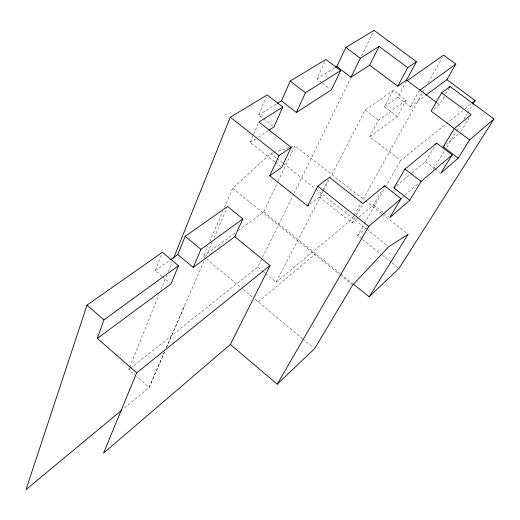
<?xml version="1.0" encoding="UTF-8"?>
<svg xmlns="http://www.w3.org/2000/svg" width="520" height="520" viewBox="0 0 520 520"><rect width="100%" height="100%" fill="white"/><g stroke="black" fill="none" stroke-linecap="round" stroke-linejoin="round"><path stroke-width="0.39" stroke-dasharray="2.6 1.95" d="M161.909 276.269L155.259 270.654L161.544 254.475M135.96 375.895L128.758 369.59L129.37 368.082M129.669 367.328L159.068 294.249M160.888 289.731L166.647 275.411M168.161 271.648L172.1 261.853M272.636 126.016L258.622 115.056L266.26 97.149M274.82 161.85L250.166 142.357L253.279 135.102M253.591 134.381L258.258 123.5M205.836 258.401L203.346 256.334L207.811 245.973M209.722 241.54L222.807 211.211M224.406 207.513L232.7 188.279L270.692 153.452L272.961 152.724M164.619 351.8L149.162 387.459L122.902 409.234M166.231 348.082L184.587 305.734M164.665 351.715L149.162 387.459L136.559 376.422M166.602 347.25L204.191 260.572M205.797 256.874L212.147 242.261M214.091 237.796L227.013 208.006M321.952 82.693L316.914 78.858L325.221 60.918M238.407 230.51L263.738 211.861L277.778 182.052M278.115 181.324L294.899 145.698L364.611 200.265M130.669 368.069L257.79 267.046L293.572 194.233M293.93 193.505L350.818 77.721M361.55 55.874L374.069 30.387M310.135 204.067L319.3 197.028L322.927 190.008M323.291 189.306L328.003 180.18M265.752 273.579L276.153 282.126L323.089 191.438M323.459 190.723L329.42 179.205M329.791 178.483L365.183 110.117L393.25 90.434L406.192 100.145L397.274 116.395L369.675 136.825L400.621 160.537L446.121 123.948M397.274 116.395L384.54 106.769L393.25 90.434M369.675 136.825L378.528 120.257L406.192 100.145M384.54 106.769L397.787 97.305L406.529 81.127M397.787 97.305L410.332 106.724L419.276 90.636M353.704 215.904L351.722 219.44L276.153 282.126M354.101 215.196L425.406 87.698M428.181 82.739L442.442 57.245M319.3 197.028L352.034 222.917L355.914 216.014M356.298 215.319L362.895 203.587M352.034 222.917L373.562 204.958L382.551 189.261M361.972 239.005L357.572 235.521L364.007 224.308M364.41 223.607L384.93 187.869M385.333 187.167L400.621 160.537M434.083 108.803L439.485 104.65L445.153 94.874M445.562 94.178L449.202 87.9M411.905 172.972L425.542 161.597L434.551 146.51M433.31 169.332L444.613 150.767M446.706 147.329L456.339 131.515M456.755 130.826L460.109 125.327M463.879 119.138L467.226 113.633M467.643 112.951L472.674 104.695M460.882 131.456L469.085 118.085M357.572 235.521L366.75 227.656M401.642 197.769L418.776 183.092M396.409 185.9L411.288 173.485M445.731 144.749L459.44 133.315M258.18 301.841L315.75 253.773M446.751 123.442L462.547 110.734M465.075 108.7L471.393 103.623M128.758 369.59L130.032 368.576M410.332 106.724L425.341 95.615M203.346 256.334L235.164 232.901M155.259 270.654L170.066 260.072M250.166 142.357L255.593 138.847M258.31 137.091L268.483 130.52M258.622 115.056L276.744 103.805M316.914 78.858L335.439 67.359M273.721 152.484L289.601 147.394M290.361 147.154L294.899 145.698M436.897 102.726L439.485 104.65M365.183 110.117L378.528 120.257M322.575 83.174L330.128 88.927M425.542 161.597L434.454 168.383M435.084 168.864L440.18 172.744M373.562 204.958L388.512 216.651M365.255 200.766L381.882 213.785M382.519 214.286L406.822 233.311M270.692 153.452L276.406 157.963M277.043 158.464L282.757 162.975M283.394 163.475L315.133 188.539M315.77 189.04L365.924 228.638M366.561 229.138L387.51 245.681M275.45 162.351L280.507 166.348M362.596 239.506L381.453 254.456M382.083 254.95L391.508 262.425M392.138 262.925L398.424 267.911M263.738 211.861L340.256 273.52M340.886 274.027L352.82 283.647M232.7 188.279L339.424 274.313M340.06 274.827L352.053 284.499M257.79 267.046L262.08 270.562M262.691 271.07L265.135 273.078M206.459 258.914L242.6 288.912M243.224 289.425L252.571 297.187M255.067 299.253L302.198 338.364M302.815 338.878L313.352 347.626M162.513 276.783L170.378 283.413"/><path stroke-width="0.78" d="M170.709 259.61L177.788 254.553L185.178 236.301L227.656 206.525L242.873 218.881L234.786 236.691L270.056 265.544L230.353 344.487L103.545 453.096L136.689 372.814L97.377 338.416L170.983 283.927L178.451 265.714L162.403 252.265L86.983 305.142L26 489.613L121.654 410.274M97.377 338.416L103.942 319.878L178.451 265.714M173.615 258.089L230.295 117.202L267.215 94.906L282.808 106.997L273.91 127.01L269.165 130.078M177.788 254.553L193.239 267.449L200.941 249.359L242.873 218.881M281.437 100.893L290.192 81.035L325.884 59.488L340.626 70.616L331.389 89.882L296.406 112.476L281.437 100.893L277.413 103.389M296.406 112.476L305.461 92.749L340.626 70.616M308.913 205.004L307.69 205.946L269.744 175.76L279.026 155.623L291.142 147.342L258.882 122.051L282.808 106.997M291.142 147.342L281.775 167.349L269.744 175.76M336.81 66.508L345.878 47.411L374.069 30.387L416.442 61.698L406.517 80.08L397.787 86.19L369.668 65.15L351 77.214L336.81 66.508L335.439 67.359M351 77.214L360.328 58.227L379.067 46.436L407.693 67.672L416.442 61.698M369.668 65.15L379.067 46.436M307.69 205.946L317.779 186.18L329.459 177.379L362.895 203.587L384.507 185.848L401.043 198.666L389.76 217.627L409.767 200.226L421.096 181.48L452.179 154.843L436.605 143.084L404.937 169.078L393.926 187.967L409.767 200.226M397.787 86.19L407.693 67.672M383.728 187.213L384.507 185.848M425.99 95.134L446.869 79.677L455.832 64.058L443.632 55.12L407.193 80.665M441.61 92.84L431.087 111.105L469.547 139.958L494 119.002L450.015 86.502L441.61 92.84L471.133 114.738L454.311 128.55L443.235 146.828L458.192 158.119L469.547 139.958M230.353 344.487L277.219 384.169L368.738 226.356L401.043 198.666M449.202 87.9L450.015 86.502M435.779 144.456L436.605 143.084M473.09 104.007L475.183 100.568L446.869 79.677M452.179 154.843L440.817 173.225L458.192 158.119M353.45 284.147L369.161 296.81L408.103 234.312L388.785 246.681L352.69 285.006L314.594 348.654L277.219 384.169M494 119.002L399.048 268.405L369.161 296.81M393.926 187.967L395.168 186.933M443.235 146.828L444.483 145.788M136.689 372.814L270.056 265.544M472.024 103.109L475.183 100.568M193.239 267.449L234.786 236.691M419.933 90.162L455.832 64.058M406.517 80.08L436.254 102.239M345.878 47.411L360.328 58.227M290.192 81.035L305.461 92.749M404.937 169.078L421.096 181.48M230.295 117.202L279.026 155.623M317.779 186.18L368.738 226.356M185.178 236.301L200.941 249.359M86.983 305.142L103.942 319.878"/></g></svg>
